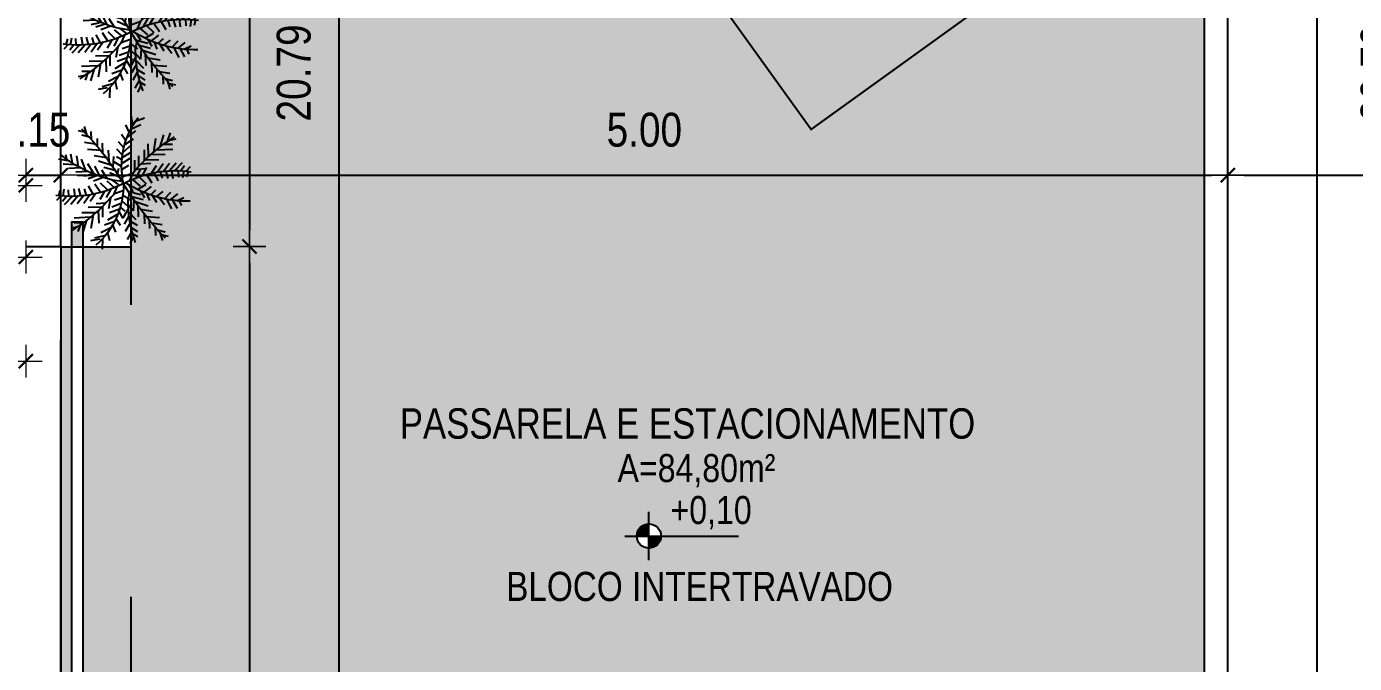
# Model space of a CAD drawing. Header units: millimetres. Extents: x 1170 to 1315, y 90 to 135.
# Drawn here: x 1289.63 to 1295.32, y 103.02 to 105.75 of the extents above; entities that cross this region are included whole.
import ezdxf
from ezdxf.enums import TextEntityAlignment as Align

# ---------------------------------------------------------------- set-up
doc = ezdxf.new("R2010")
doc.units = ezdxf.units.MM
doc.header["$LTSCALE"] = 20
doc.header["$MEASUREMENT"] = 0
doc.linetypes.add('HIDDEN2', pattern=[0.1875, 0.125, -0.0625])
doc.layers.get('0').update_dxf_attribs({"linetype": 'CONTINUOUS'})
doc.layers.get('DEFPOINTS').update_dxf_attribs({"linetype": 'CONTINUOUS'})
for name, color, linetype in [('COTA', 7, 'CONTINUOUS'), ('E-txt-g', 3, 'CONTINUOUS'), ('Indic_Corte_Vista', 2, 'CONTINUOUS'), ('J-Paredes', 7, 'CONTINUOUS'), ('LAYER1', 7, 'CONTINUOUS'), ('LAYER7', 4, 'CONTINUOUS'), ('VE', 118, 'CONTINUOUS'), ('VEGET', 76, 'CONTINUOUS')]:
    doc.layers.add(name, color=color, linetype=linetype)
for name, color, linetype, lineweight in [('E-Pen-C', 4, 'CONTINUOUS', 15), ('E-Pen-G', 3, 'CONTINUOUS', 30), ('E-Txt-W', 7, 'CONTINUOUS', 20)]:
    doc.layers.add(name, color=color, linetype=linetype, lineweight=lineweight)
doc.styles.add('F2', font='ARIALN.TTF')
doc.styles.add('REG60', font='romans.shx', dxfattribs={"width": 0.8, "height": 0.15})
doc.styles.add('REG80', font='romans.shx', dxfattribs={"width": 0.8, "height": 0.2})
doc.dimstyles.new('DIMENSION-1', dxfattribs={"dimtxt": 0.145, "dimasz": 0.07, "dimexe": 1, "dimexo": 0, "dimgap": 0.12, "dimtad": 1, "dimzin": 7, "dimdsep": 46, "dimtxsty": 'F2', "dimblk1": 'TRACO', "dimblk2": 'TRACO', "dimsah": 1, "dimcen": 1, "dimse1": 1, "dimse2": 1, "dimclrd": 4, "dimclre": 256, "dimclrt": 4, "dimadec": 8, "dimazin": 0, "dimtfac": 1, "dimtix": 1, "dimtmove": 2, "dimatfit": 3, "dimldrblk": 'TRACO', "dimfxl": 1, "dimtolj": 1, "dimtzin": 0, "dimarcsym": 0})

# ---------------------------------------------------------------- blocks, each defined once
blk = doc.blocks.new('TRACO')
at = {"layer": 'E-Pen-C'}
for p, q in [((0, 1), (0, -1)), ((-1, 0), (1, 0))]:
    blk.add_line(p, q, dxfattribs=at)
at = {"layer": 'E-Pen-G'}
blk.add_line((-0.424, -0.424), (0.424, 0.424), dxfattribs=at)
blk = doc.blocks.new('*D350')
at = {"layer": 'COTA', "color": 4, "linetype": 'Continuous', "lineweight": -2}
for p, q in [((1289.5616, 105.1139), (1289.4916, 105.1139)), ((1289.6316, 105.1139), (1289.7816, 105.1139)), ((1289.8516, 105.1139), (1289.9216, 105.1139))]:
    blk.add_line(p, q, dxfattribs=at)
at = {"layer": 'DEFPOINTS', "color": 0, "linetype": 'Continuous'}
for p in [(1289.6316, 105.1139), (1289.7816, 105.1139), (1289.7816, 105.1139)]:
    blk.add_point(p, dxfattribs=at)
at = {"layer": 'COTA', "color": 4, "linetype": 'Continuous', "lineweight": -2, "xscale": 0.07, "yscale": 0.07, "zscale": 0.07}
blk.add_blockref('TRACO', (1289.6316, 105.1139), dxfattribs=at)
at = {"layer": 'COTA', "color": 4, "linetype": 'Continuous', "lineweight": -2, "xscale": 0.07, "yscale": 0.07, "zscale": 0.07, "rotation": 180}
blk.add_blockref('TRACO', (1289.7816, 105.1139), dxfattribs=at)
at = {"layer": 'COTA', "color": 4, "linetype": 'Continuous', "insert": (1289.7066, 105.308), "char_height": 0.145, "attachment_point": 5, "style": 'F2'}
blk.add_mtext('\\A1;.15', dxfattribs=at)
blk = doc.blocks.new('*D351')
at = {"layer": 'COTA', "color": 4, "linetype": 'Continuous', "lineweight": -2}
blk.add_line((1289.8516, 105.1139), (1294.7116, 105.1139), dxfattribs=at)
at = {"layer": 'DEFPOINTS', "color": 0, "linetype": 'Continuous'}
for p in [(1289.7816, 105.1139), (1294.7816, 105.1139), (1294.7816, 104.9802)]:
    blk.add_point(p, dxfattribs=at)
at = {"layer": 'COTA', "color": 4, "linetype": 'Continuous', "lineweight": -2, "xscale": 0.07, "yscale": 0.07, "zscale": 0.07, "rotation": 180}
blk.add_blockref('TRACO', (1289.7816, 105.1139), dxfattribs=at)
at = {"layer": 'COTA', "color": 4, "linetype": 'Continuous', "lineweight": -2, "xscale": 0.07, "yscale": 0.07, "zscale": 0.07}
blk.add_blockref('TRACO', (1294.7816, 105.1139), dxfattribs=at)
at = {"layer": 'COTA', "color": 4, "linetype": 'Continuous', "insert": (1292.2816, 105.308), "char_height": 0.145, "attachment_point": 5, "style": 'F2'}
blk.add_mtext('\\A1;5.00', dxfattribs=at)
blk = doc.blocks.new('*D352')
at = {"layer": 'COTA', "color": 4, "linetype": 'Continuous', "lineweight": -2}
blk.add_line((1294.8516, 105.1139), (1297.2116, 105.1139), dxfattribs=at)
at = {"layer": 'DEFPOINTS', "color": 0, "linetype": 'Continuous'}
for p in [(1297.2816, 105.1139), (1294.7816, 104.9802), (1297.2816, 104.9156)]:
    blk.add_point(p, dxfattribs=at)
at = {"layer": 'COTA', "color": 4, "linetype": 'Continuous', "lineweight": -2, "xscale": 0.07, "yscale": 0.07, "zscale": 0.07, "rotation": 180}
blk.add_blockref('TRACO', (1294.7816, 105.1139), dxfattribs=at)
at = {"layer": 'COTA', "color": 4, "linetype": 'Continuous', "lineweight": -2, "xscale": 0.07, "yscale": 0.07, "zscale": 0.07}
blk.add_blockref('TRACO', (1297.2816, 105.1139), dxfattribs=at)
at = {"layer": 'COTA', "color": 4, "linetype": 'Continuous', "insert": (1296.0316, 105.308), "char_height": 0.145, "attachment_point": 5, "style": 'F2'}
blk.add_mtext('\\A1;2.50', dxfattribs=at)
blk = doc.blocks.new('*D366')
at = {"layer": 'COTA', "color": 4, "linetype": 'Continuous', "lineweight": -2}
blk.add_line((1290.5901, 108.2954), (1290.5901, 104.8784), dxfattribs=at)
at = {"layer": 'DEFPOINTS', "color": 0, "linetype": 'Continuous'}
for p in [(1289.7816, 108.3654), (1289.7816, 104.8084), (1290.5901, 104.8084)]:
    blk.add_point(p, dxfattribs=at)
at = {"layer": 'COTA', "color": 4, "linetype": 'Continuous', "lineweight": -2, "xscale": 0.07, "yscale": 0.07, "zscale": 0.07}
for p, rotation in [((1290.5901, 108.3654), 90), ((1290.5901, 104.8084), 270)]:
    blk.add_blockref('TRACO', p, dxfattribs=dict(at, rotation=rotation))
at = {"layer": 'COTA', "color": 4, "linetype": 'Continuous', "insert": (1290.3961, 106.5869), "char_height": 0.145, "attachment_point": 5, "rotation": 90, "style": 'F2'}
blk.add_mtext('\\A1;3.56', dxfattribs=at)
blk = doc.blocks.new('*D367')
at = {"layer": 'COTA', "color": 4, "linetype": 'Continuous', "lineweight": -2}
blk.add_line((1290.5901, 104.7384), (1290.5901, 98.8784), dxfattribs=at)
at = {"layer": 'DEFPOINTS', "color": 0, "linetype": 'Continuous'}
for p in [(1289.7816, 104.8084), (1289.7816, 98.8084), (1290.5901, 98.8084)]:
    blk.add_point(p, dxfattribs=at)
at = {"layer": 'COTA', "color": 4, "linetype": 'Continuous', "lineweight": -2, "xscale": 0.07, "yscale": 0.07, "zscale": 0.07}
for p, rotation in [((1290.5901, 104.8084), 90), ((1290.5901, 98.8084), 270)]:
    blk.add_blockref('TRACO', p, dxfattribs=dict(at, rotation=rotation))
at = {"layer": 'COTA', "color": 4, "linetype": 'Continuous', "insert": (1290.3961, 101.8084), "char_height": 0.145, "attachment_point": 5, "rotation": 90, "style": 'F2'}
blk.add_mtext('\\A1;6.00', dxfattribs=at)
blk = doc.blocks.new('*D370')
at = {"layer": 'COTA', "color": 4, "linetype": 'Continuous', "lineweight": -2}
blk.add_line((1295.1644, 99.2343), (1295.1644, 115.7254), dxfattribs=at)
at = {"layer": 'DEFPOINTS', "color": 0, "linetype": 'Continuous'}
for p in [(1294.7816, 115.7954), (1295.1644, 115.7954), (1294.7816, 99.1643)]:
    blk.add_point(p, dxfattribs=at)
at = {"layer": 'COTA', "color": 4, "linetype": 'Continuous', "lineweight": -2, "xscale": 0.07, "yscale": 0.07, "zscale": 0.07}
for p, rotation in [((1295.1644, 115.7954), 90), ((1295.1644, 99.1643), 270)]:
    blk.add_blockref('TRACO', p, dxfattribs=dict(at, rotation=rotation))
at = {"layer": 'COTA', "color": 4, "linetype": 'Continuous', "insert": (1294.9704, 107.4798), "char_height": 0.145, "attachment_point": 5, "rotation": 90, "style": 'F2'}
blk.add_mtext('\\A1;16.64', dxfattribs=at)
blk = doc.blocks.new('*D372')
at = {"layer": 'COTA', "color": 4, "linetype": 'Continuous', "lineweight": -2}
blk.add_line((1295.6183, 115.8754), (1295.6183, 95.2284), dxfattribs=at)
at = {"layer": 'DEFPOINTS', "color": 0, "linetype": 'Continuous'}
for p in [(1294.7816, 115.9454), (1294.7816, 95.1584), (1295.6183, 95.1584)]:
    blk.add_point(p, dxfattribs=at)
at = {"layer": 'COTA', "color": 4, "linetype": 'Continuous', "lineweight": -2, "xscale": 0.07, "yscale": 0.07, "zscale": 0.07}
for p, rotation in [((1295.6183, 115.9454), 90), ((1295.6183, 95.1584), 270)]:
    blk.add_blockref('TRACO', p, dxfattribs=dict(at, rotation=rotation))
at = {"layer": 'COTA', "color": 4, "linetype": 'Continuous', "insert": (1295.4243, 105.5519), "char_height": 0.145, "attachment_point": 5, "rotation": 90, "style": 'F2'}
blk.add_mtext('\\A1;20.79', dxfattribs=at)
blk = doc.blocks.new('TXT-AMB75')
at = {"layer": 'E-txt-g', "style": 'REG80', "width": 0.8, "flags": 8}
blk.add_attdef('TXT', text='', height=0.2, dxfattribs=at).set_placement((0.0055, 0.2964), align=Align.CENTER)
at = {"layer": 'E-Txt-W', "style": 'REG60', "width": 0.8, "flags": 8}
blk.add_attdef('TXT', text='', height=0.15, dxfattribs=at).set_placement((0.0055, 0.0271), align=Align.CENTER)
blk = doc.blocks.new('NV')
at = {"color": 4, "linetype": 'ByBlock', "ltscale": 0.5}
for p, q in [((-1.4387, -0.1652), (-1.4387, 0.1802)), ((-1.6115, 0.0075), (-0.799, 0.0075))]:
    blk.add_line(p, q, dxfattribs=at)
at = {"color": 4, "ltscale": 2.5}
blk.add_circle((-1.4387, 0.0075), 0.0864, dxfattribs=at)
at = {"color": 4}
for points in [[(-1.4387, 0.0075), (-1.4998, 0.0686), (-1.5251, 0.0075), (-1.5185, 0.0406)], [(-1.4387, 0.0075), (-1.4387, 0.0939), (-1.4998, 0.0686), (-1.4718, 0.0873)], [(-1.4387, 0.0075), (-1.3524, 0.0075), (-1.3777, -0.0536), (-1.359, -0.0255)], [(-1.4387, 0.0075), (-1.3777, -0.0536), (-1.4387, -0.0789), (-1.4057, -0.0723)]]:
    blk.add_solid(points, dxfattribs=at)
at = {"layer": 'E-Txt-W', "color": 4, "ltscale": 2.5, "style": 'F2'}
blk.add_attdef('COTAPISO', (-1.3058, 0.0735), '', height=0.15, dxfattribs=at)
blk = doc.blocks.new('*D403')
at = {"layer": 'COTA', "color": 4, "linetype": 'Continuous', "lineweight": -2}
blk.add_line((1290.974, 95.2284), (1290.974, 115.8754), dxfattribs=at)
at = {"layer": 'DEFPOINTS', "color": 0, "linetype": 'Continuous'}
for p in [(1289.9959, 115.9454), (1290.974, 115.9454), (1289.7816, 95.1584)]:
    blk.add_point(p, dxfattribs=at)
at = {"layer": 'COTA', "color": 4, "linetype": 'Continuous', "lineweight": -2, "xscale": 0.07, "yscale": 0.07, "zscale": 0.07}
for p, rotation in [((1290.974, 115.9454), 90), ((1290.974, 95.1584), 270)]:
    blk.add_blockref('TRACO', p, dxfattribs=dict(at, rotation=rotation))
at = {"layer": 'COTA', "color": 4, "linetype": 'Continuous', "insert": (1290.78, 105.5519), "char_height": 0.145, "attachment_point": 5, "rotation": 90, "style": 'F2'}
blk.add_mtext('\\A1;20.79', dxfattribs=at)
blk = doc.blocks.new('FLOR2')
at = {"layer": 'VE', "color": 8}
for p, q in [((-80.3, 253.3), (-101.6, 282.1)), ((-82.6, 266.8), (-71.8, 290.5)), ((53.2, 243.8), (73.7, 286)), ((-74.7, 224.4), (-101.7, 246.3)), ((-77.5, 238.1), (-64.7, 269)), ((-69.4, 199.7), (-47.7, 241.3)), ((49.4, 200.4), (16.6, 234.2)), ((52.3, 229.2), (26.3, 258.5)), ((53.7, 258.4), (40.8, 273)), ((48.1, 190.9), (79.6, 229.4)), ((51.1, 215.2), (79.6, 258.5)), ((-66.3, 186.3), (-93.5, 208.1)), ((-57.8, 153.1), (-91, 179.1)), ((-61.3, 166.2), (-30.7, 213.6)), ((-50.9, 128.4), (-27.3, 174.9)), ((43.9, 166.6), (16.6, 210)), ((34.9, 127.8), (16.6, 176)), ((42.1, 157.4), (74.8, 195.4)), ((174.2, 158.1), (152.7, 176.1)), ((187.8, 178.2), (161.1, 191.4)), ((197.1, 193.1), (174.8, 202.3)), ((193, 186.4), (218.9, 189.4)), ((-248.3, 123.4), (-282.9, 101.8)), ((-228.8, 121.8), (-258.8, 154)), ((-209.5, 119.1), (-251.1, 97.5)), ((-195.2, 116.4), (-211.3, 146.7)), ((-157.4, 106.1), (-168.5, 136.9)), ((-128.8, 95.1), (-135.3, 128.2)), ((-101.1, 81.5), (-107.5, 115.3)), ((-45.4, 110.2), (-82.7, 140.9)), ((-39.3, 91.1), (-19.9, 146.4)), ((-30.9, 66.6), (-12.1, 113)), ((17.2, 73.9), (2, 112.9)), ((27.5, 102.9), (6.9, 146.9)), ((23.1, 89.8), (60.2, 112.9)), ((30.7, 113.1), (65.1, 137.2)), ((105, 81.1), (89.8, 117)), ((125.4, 100.5), (108.7, 123.5)), ((141.8, 117.9), (121.5, 144.1)), ((157.5, 136.3), (134.7, 159.9)), ((150.9, 128.4), (195.6, 131.1)), ((166, 147.1), (213.3, 152.2)), ((179.9, 166.3), (207.2, 166.2)), ((-171.1, 110.4), (-216.8, 98.5)), ((-143, 100.9), (-184.2, 85)), ((-110.7, 86.6), (-160.6, 77.4)), ((-91.7, 76.1), (-133.4, 59.7)), ((-71.4, 63.1), (-110.4, 47.3)), ((-84.2, 71.5), (-80.2, 97.5)), ((-36.3, 82.2), (-75, 107.5)), ((-61, 55.7), (-56.7, 89.9)), ((-25, 50.2), (-47.6, 61.3)), ((-18.6, 33.4), (-9.2, 79.1)), ((28.8, 25.6), (25.9, 67.6)), ((54.7, 41.9), (48.8, 84.2)), ((81.1, 61.1), (66.9, 100.4)), ((97.7, 74.8), (137.5, 72.5)), ((115.6, 91), (160.4, 89.1)), ((127.7, 19.7), (162.5, 64.9)), ((134.9, 110.4), (178, 110.1)), ((161.6, 26), (195.9, 72.7)), ((189.8, 32.5), (233.7, 85.8)), ((228.3, 43.3), (249.4, 72.6)), ((256.3, 52.6), (276.4, 71.1)), ((-190.4, -16.5), (-241.7, 10.1)), ((-162.2, -10.6), (-203.9, 23.1)), ((-138.3, -6.5), (-174.5, 20.9)), ((-104.1, -2.9), (-140.4, 24.4)), ((-79, 0.2), (-115.2, 27.6)), ((-50.4, 47.4), (-82.6, 34.3)), ((-34.8, -7.8), (-70.5, 0.7)), ((-27.9, 27.5), (-69, 0.4)), ((-11.4, 15.4), (7.9, 51.4)), ((7.7, 13.9), (7.9, 51.4)), ((17.8, -11.5), (53.6, 12.1)), ((19.5, 20.2), (55.1, 11.7)), ((43.6, 34.6), (82.9, 28.8)), ((67, 50.6), (105.8, 45.4)), ((74.5, 13.1), (115.2, -7.4)), ((103.6, 16.2), (129.9, 47.5)), ((122.9, 19), (159.1, -8.4)), ((146.8, 23), (188.6, -10.7)), ((175.1, 28.9), (226.4, 2.4)), ((209.1, 37.6), (258.9, 19.8)), ((234.1, 50.4), (269.5, 38.8)), ((-260.6, -36.3), (-297.5, -24.2)), ((-271.7, -40.1), (-291.8, -58.6)), ((-224.4, -25.1), (-274.3, -7.4)), ((-243.7, -30.8), (-264.8, -60.1)), ((-205.1, -20), (-249, -73.3)), ((-176.9, -13.5), (-211.2, -60.3)), ((-143.1, -7.2), (-177.8, -52.5)), ((-119, -3.8), (-145.3, -35)), ((-82.4, -38.1), (-121.1, -32.9)), ((-90.2, -2.9), (-116.5, -34.1)), ((-59, -22.2), (-98.2, -16.3)), ((-96.4, -48.6), (-82.2, -87.9)), ((-70, -29.4), (-64.1, -71.7)), ((-43.8, -14.7), (-40.9, -56.7)), ((-17.4, -15.4), (-5.3, -45.9)), ((5.3, -32.4), (-13.4, -78.7)), ((15.6, -54.2), (-3.2, -100.5)), ((9.6, -37.7), (32.3, -48.8)), ((32.9, -20.5), (32.1, -58.5)), ((42.4, -25.6), (71.3, -6.3)), ((54.4, -31.5), (57.1, -66)), ((66.1, -36.8), (101.2, -13.5)), ((80.3, -42.5), (81.7, -68.7)), ((88.6, -45.5), (126.2, -21)), ((98.9, -48.8), (111.9, -80.7)), ((109.3, -51.9), (156.4, -33)), ((143.9, -59.5), (181, -35.7)), ((173.3, -63.2), (215.7, -42.4)), ((212.6, -64.1), (249.1, -34.6)), ((240.1, -54.5), (268.6, -27.6)), ((-150.3, -97.9), (-193.3, -97.6)), ((-131, -78.5), (-175.7, -76.6)), ((-157.1, -105.4), (-136.8, -131.7)), ((-113, -62.3), (-152.8, -60)), ((-140.7, -88), (-124, -111.1)), ((-120.3, -68.7), (-105.1, -104.5)), ((-28.9, -84.6), (-68.3, -95.7)), ((-23.5, -56.8), (-61.5, -71.9)), ((-31.5, -100), (-16.7, -124.3)), ((-25.5, -69.9), (-13.5, -100.4)), ((23.9, -78.7), (4.6, -133.9)), ((21, -69.7), (59.6, -95)), ((30, -97.7), (67.4, -128.4)), ((50.8, -62.6), (58.9, -94.5)), ((64.2, -73.5), (111.4, -79.4)), ((74.6, -82.5), (81.9, -127.1)), ((87.1, -94.1), (128.1, -98.7)), ((101.9, -109), (98.1, -145.2)), ((128.7, -56.7), (141.8, -87.8)), ((159, -61.7), (176, -89.7)), ((198, -64.3), (219.9, -90.7)), ((232.1, -62.8), (267.9, -88.5)), ((-181.4, -134.6), (-228.6, -139.7)), ((-195.2, -153.8), (-222.5, -153.8)), ((-166.3, -115.9), (-211, -118.7)), ((-203.2, -165.8), (-176.5, -178.9)), ((-189.5, -145.7), (-168.1, -163.6)), ((-172.9, -123.8), (-150, -147.4)), ((-45.5, -137.8), (-81, -147.5)), ((-37.2, -114.1), (-68.5, -119.5)), ((-50.1, -149.5), (-40.8, -185.5)), ((-39.9, -122.1), (-27.9, -152.6)), ((35.5, -115.9), (12, -162.5)), ((45.9, -153.7), (15.3, -201.1)), ((42.5, -140.6), (75.6, -166.6)), ((108.6, -116.2), (149.5, -121.2)), ((120.9, -130.2), (119.1, -162.8)), ((131.2, -142.8), (171.4, -148.5)), ((137.7, -151.4), (134.9, -176.1)), ((145.5, -162.1), (177.9, -167.4)), ((-208.4, -174), (-234.3, -177)), ((-212.4, -180.7), (-190.1, -189.9)), ((-84.5, -217), (-113.5, -232.1)), ((-71.3, -194.2), (-110.7, -203.1)), ((-59.4, -170.6), (-98.3, -175.1)), ((-75.6, -202), (-60.4, -237.2)), ((-63.4, -178.9), (-44, -219.3)), ((54.1, -187.2), (32.4, -228.8)), ((50.9, -173.8), (78.2, -195.6)), ((59.4, -211.9), (86.4, -233.9)), ((-90.3, -226.2), (-80.6, -245)), ((62.1, -225.6), (49.4, -256.6)), ((67.3, -254.3), (56.5, -278)), ((64.9, -240.8), (86.2, -269.6))]:
    blk.add_line(p, q, dxfattribs=at)
for centre, radius, start, end in [((1087.9, 462.4), 1186.7, 188.516, 202.6061), ((-486.5, 269.5), 540.3, 336.1944, 2.2987), ((-211.8, 435.3), 475.2, 295.4351, 330.987), ((-266.2, -219.1), 342.9, 41.079, 90.2435), ((-111.8, 349.6), 262, 304.4561, 313.2891), ((11.4, 742.8), 732.4, 273.4205, 291.3892), ((-26.8, -730.3), 732.4, 93.4205, 111.3892), ((196.4, -422.9), 475.2, 115.4351, 150.987), ((-481.7, 27.7), 466.5, 321.3423, 356.988), ((200.6, 278.7), 342.9, 232.5988, 281.7634), ((-1103.2, -449.9), 1186.7, 8.516, 22.6061), ((-241, -435.3), 473.3, 32.1218, 54.7349)]:
    blk.add_arc(centre, radius, start, end, dxfattribs=at)
blk = doc.blocks.new('*D698')
at = {"layer": 'COTA', "color": 4, "linetype": 'Continuous', "lineweight": -2}
blk.add_line((1280.0024, 105.0706), (1289.5616, 105.0706), dxfattribs=at)
at = {"layer": 'DEFPOINTS', "color": 0, "linetype": 'Continuous'}
for p in [(1279.9324, 106.5954), (1289.6316, 105.4454), (1289.6316, 105.0706)]:
    blk.add_point(p, dxfattribs=at)
at = {"layer": 'COTA', "color": 4, "linetype": 'Continuous', "lineweight": -2, "xscale": 0.07, "yscale": 0.07, "zscale": 0.07, "rotation": 180}
blk.add_blockref('TRACO', (1279.9324, 105.0706), dxfattribs=at)
at = {"layer": 'COTA', "color": 4, "linetype": 'Continuous', "lineweight": -2, "xscale": 0.07, "yscale": 0.07, "zscale": 0.07}
blk.add_blockref('TRACO', (1289.6316, 105.0706), dxfattribs=at)
at = {"layer": 'COTA', "color": 4, "linetype": 'Continuous', "insert": (1284.782, 105.2646), "char_height": 0.145, "attachment_point": 5, "style": 'F2'}
blk.add_mtext('\\A1;9.70', dxfattribs=at)
blk = doc.blocks.new('*D699')
at = {"layer": 'COTA', "color": 4, "linetype": 'Continuous', "lineweight": -2}
blk.add_line((1279.8524, 104.7638), (1289.5616, 104.7638), dxfattribs=at)
at = {"layer": 'DEFPOINTS', "color": 0, "linetype": 'Continuous'}
for p in [(1279.7824, 106.4454), (1289.6316, 106.1043), (1289.6316, 104.7638)]:
    blk.add_point(p, dxfattribs=at)
at = {"layer": 'COTA', "color": 4, "linetype": 'Continuous', "lineweight": -2, "xscale": 0.07, "yscale": 0.07, "zscale": 0.07, "rotation": 180}
blk.add_blockref('TRACO', (1279.7824, 104.7638), dxfattribs=at)
at = {"layer": 'COTA', "color": 4, "linetype": 'Continuous', "lineweight": -2, "xscale": 0.07, "yscale": 0.07, "zscale": 0.07}
blk.add_blockref('TRACO', (1289.6316, 104.7638), dxfattribs=at)
at = {"layer": 'COTA', "color": 4, "linetype": 'Continuous', "insert": (1284.707, 104.9578), "char_height": 0.145, "attachment_point": 5, "style": 'F2'}
blk.add_mtext('\\A1;9.85', dxfattribs=at)
blk = doc.blocks.new('*D722')
at = {"layer": 'COTA', "color": 4, "linetype": 'Continuous', "lineweight": -2}
blk.add_line((1267.1029, 104.3176), (1289.5616, 104.3176), dxfattribs=at)
at = {"layer": 'DEFPOINTS', "color": 0, "linetype": 'Continuous'}
for p in [(1289.6316, 104.9045), (1267.0329, 104.5158), (1289.6316, 104.3176)]:
    blk.add_point(p, dxfattribs=at)
at = {"layer": 'COTA', "color": 4, "linetype": 'Continuous', "lineweight": -2, "xscale": 0.07, "yscale": 0.07, "zscale": 0.07, "rotation": 180}
blk.add_blockref('TRACO', (1267.0329, 104.3176), dxfattribs=at)
at = {"layer": 'COTA', "color": 4, "linetype": 'Continuous', "lineweight": -2, "xscale": 0.07, "yscale": 0.07, "zscale": 0.07}
blk.add_blockref('TRACO', (1289.6316, 104.3176), dxfattribs=at)
at = {"layer": 'COTA', "color": 4, "linetype": 'Continuous', "insert": (1278.6494, 104.561), "char_height": 0.145, "attachment_point": 5, "style": 'F2'}
blk.add_mtext('\\A1;22.60', dxfattribs=at)

msp = doc.modelspace()

# ---------------------------------------------------------------- hatches: boundary and pattern name
at = {"layer": 'J-Paredes'}
h = msp.add_hatch(dxfattribs=at)
h.set_pattern_fill('AR-HBONE', color=250, scale=0.025, style=0)
h.paths.add_polyline_path([(1289.7816, 115.7954), (1289.7816, 108.3654), (1290.0808, 108.3654), (1290.0808, 104.8054), (1289.7816, 104.8084), (1289.7816, 98.8084), (1294.6649, 98.8084), (1294.6733, 98.9138), (1294.6814, 99.1307), (1294.6814, 115.7954)])
h.paths.add_polyline_path([(1290.4549, 114.0814), (1290.5901, 114.2907), (1290.744, 114.4307), (1291.1372, 114.7657), (1291.4978, 114.9639), (1291.7889, 115.0106), (1291.9817, 114.9349), (1292.6608, 113.9897), (1292.7591, 113.9358), (1292.9059, 113.9136), (1292.9161, 113.8258), (1292.8279, 113.7691), (1293.6673, 112.5204), (1294.11, 112.0337), (1294.2315, 111.649), (1294.3278, 111.4664), (1294.0937, 111.2685), (1293.8533, 110.9924), (1293.4172, 110.7702), (1293.1216, 110.5925), (1292.8603, 110.6179), (1292.313, 111.109), (1291.8072, 111.9759), (1290.8973, 113.145), (1290.4941, 113.8823), (1290.4604, 114.0544)], flags=16)
h.paths.add_polyline_path([(1290.4549, 109.3451), (1290.5901, 109.5544), (1290.744, 109.6945), (1291.1372, 110.0294), (1291.4978, 110.2276), (1291.7889, 110.2743), (1291.9817, 110.1986), (1292.6608, 109.2534), (1292.7591, 109.1995), (1292.9059, 109.1773), (1292.9161, 109.0895), (1292.8279, 109.0329), (1293.6673, 107.7841), (1294.11, 107.2975), (1294.2315, 106.9127), (1294.3278, 106.7302), (1294.0937, 106.5323), (1293.8533, 106.2561), (1293.4172, 106.0339), (1293.1216, 105.8562), (1292.8603, 105.8816), (1292.313, 106.3727), (1291.8072, 107.2396), (1290.8973, 108.4087), (1290.4941, 109.146), (1290.4604, 109.3181)], flags=16)
h.paths.add_polyline_path([(1292.3009, 103.5691), (1292.3009, 103.6209), (1292.2811, 103.617), (1292.2643, 103.6058)], flags=24)
h.paths.add_polyline_path([(1292.3009, 103.5691), (1292.2643, 103.6058), (1292.2531, 103.589), (1292.2491, 103.5691)], flags=24)
h.paths.add_polyline_path([(1292.3009, 103.5691), (1292.3528, 103.5691), (1292.3488, 103.5493), (1292.3376, 103.5325)], flags=24)
h.paths.add_polyline_path([(1292.3009, 103.5691), (1292.3376, 103.5325), (1292.3208, 103.5213), (1292.3009, 103.5173)], flags=24)
edge = h.paths.add_edge_path(flags=16)
edge.add_line((1292.3009, 103.4655), (1292.3009, 103.6728))
edge = h.paths.add_edge_path(flags=16)
edge.add_arc((1292.3009, 103.5691), 0.0518, 0, 360)
edge = h.paths.add_edge_path(flags=16)
edge.add_line((1292.1973, 103.5691), (1292.6848, 103.5691))
h.paths.add_polyline_path([(1292.3577, 103.5606), (1292.7777, 103.5606), (1292.7777, 103.7769), (1292.3577, 103.7769)], flags=24)
h.paths.add_polyline_path([(1291.2, 103.9501), (1293.7332, 103.9501), (1293.7332, 104.1519), (1291.2, 104.1519)], flags=24)
h.paths.add_polyline_path([(1292.1307, 103.7403), (1292.8793, 103.7403), (1292.8793, 103.9567), (1292.1307, 103.9567)], flags=24)
h.paths.add_polyline_path([(1289.8277, 98.9123), (1289.8777, 98.9123), (1289.8777, 104.9123), (1289.8277, 104.9123)], flags=16)
h.paths.add_polyline_path([(1290.5462, 111.8826), (1290.5462, 112.2784), (1290.2444, 112.2784), (1290.2444, 111.8826)], flags=24)
h.paths.add_polyline_path([(1289.7763, 110.1945), (1290.0797, 110.1945), (1290.0797, 110.4964), (1289.7763, 110.4964)], flags=9)
h.paths.add_polyline_path([(1290.5462, 106.3896), (1290.5462, 106.7855), (1290.2444, 106.7855), (1290.2444, 106.3896)], flags=24)
h.paths.add_polyline_path([(1290.9301, 105.3092), (1290.9301, 105.7974), (1290.6283, 105.7974), (1290.6283, 105.3092)], flags=24)
h.paths.add_polyline_path([(1292.0844, 105.1578), (1292.4803, 105.1578), (1292.4803, 105.4597), (1292.0844, 105.4597)], flags=24)
h.paths.add_polyline_path([(1290.5462, 101.6117), (1290.5462, 102.0075), (1290.2444, 102.0075), (1290.2444, 101.6117)], flags=24)
h.paths.add_polyline_path([(1291.6572, 103.2565), (1293.3791, 103.2565), (1293.3791, 103.4499), (1291.6572, 103.4499)], flags=24)

# ---------------------------------------------------------------- linework, layer by layer
at = {"layer": 'Indic_Corte_Vista', "color": 8}
for p, q in [((1294.6816, 99.1643), (1294.6816, 115.7954)), ((1294.7816, 99.1643), (1294.7816, 115.7954)), ((1289.7816, 104.8084), (1289.7816, 98.8084))]:
    msp.add_line(p, q, dxfattribs=at)
at = {"layer": 'Indic_Corte_Vista', "color": 250}
msp.add_line((1289.7816, 104.8084), (1289.7816, 109.8084), dxfattribs=at)
at = {"layer": 'Indic_Corte_Vista', "color": 8, "linetype": 'HIDDEN2'}
msp.add_lwpolyline([(1289.7816, 110.8084), (1290.0816, 110.8084), (1290.0816, 98.1584), (1289.7816, 98.1584)], close=True, dxfattribs=at)
at = {"layer": 'Indic_Corte_Vista', "color": 8}
msp.add_lwpolyline([(1289.7816, 108.3654), (1290.0816, 108.3654), (1290.0816, 104.8054), (1289.7816, 104.8054)], close=True, dxfattribs=at)
at = {"layer": 'Indic_Corte_Vista', "color": 7}
msp.add_lwpolyline([(1289.8277, 98.9123), (1289.8777, 98.9123), (1289.8777, 104.9123), (1289.8277, 104.9123)], close=True, dxfattribs=at)
at = {"layer": 'J-Paredes', "color": 250, "const_width": 0.00833}
msp.add_lwpolyline([(1291.5678, 111.0591), (1289.7824, 109.7736), (1292.9962, 105.3102), (1294.7816, 106.5957)], close=True, dxfattribs=at)
at = {"layer": 'LAYER7', "color": 5, "linetype": 'Continuous'}
for p, q in [((1289.7816, 104.8084), (1289.7816, 110.8084)), ((1289.6316, 104.8084), (1289.7816, 104.8084))]:
    msp.add_line(p, q, dxfattribs=at)

# ---------------------------------------------------------------- block references
ref = msp.add_blockref('TXT-AMB75', (1292.501, 103.7804), dxfattribs=dict(xscale=0.7290000000000001, yscale=0.7290000000000001, zscale=0.7290000000000001))
ref.add_attrib('TXT', 'PASSARELA E ESTACIONAMENTO', dxfattribs={"layer": 'E-txt-g', "color": 2, "height": 0.13, "style": 'F2'}).set_placement((1292.4666, 103.986), align=Align.CENTER)
ref.add_attrib('TXT', 'A=84,80m²', dxfattribs={"layer": 'E-Txt-W', "height": 0.12, "style": 'F2'}).set_placement((1292.505, 103.8001), align=Align.CENTER)
ref = msp.add_blockref('NV', (1293.1642, 103.5646), dxfattribs=dict(xscale=0.6, yscale=0.6, zscale=0.6))
ref.add_attrib('COTAPISO', '+0,10', (1292.3937, 103.6204), dxfattribs={"layer": 'E-Txt-W', "color": 4, "ltscale": 2.5, "height": 0.12, "style": 'F2'})
at = {"layer": 'VEGET', "ltscale": 0.35, "extrusion": (0, 0, -1), "xscale": 0.001015840794525151, "yscale": 0.001015840794525151, "zscale": -0.001015840794525151, "rotation": 306.8674586725334}
for p in [(-1290.0819, 105.7167), (-1290.05, 105.0684)]:
    msp.add_blockref('FLOR2', p, dxfattribs=at)

# ---------------------------------------------------------------- texts
at = {"layer": 'LAYER1', "color": 4, "linetype": 'Continuous', "style": 'F2'}
msp.add_text('BLOCO INTERTRAVADO', height=0.124603, dxfattribs=at).set_placement((1291.6894, 103.4155, 1.8296), align=Align.TOP_LEFT)

# ---------------------------------------------------------------- dimensions: what is measured, and where the dimension line sits
at = {"layer": 'COTA', "color": 7, "linetype": 'Continuous'}
for base, p1, p2, override, picture, middle in [((1290.974, 115.9454), (1289.7816, 95.1584), (1289.9959, 115.9454), {"dimadec": 0, "dimfxl": 0.04}, '*D403', (1290.78, 105.5519)), ((1295.6183, 95.1584), (1294.7816, 115.9454), (1294.7816, 95.1584), {"dimadec": 0, "dimfxl": 0.06}, '*D372', (1295.4243, 105.5519)), ((1290.5901, 104.8084), (1289.7816, 108.3654), (1289.7816, 104.8084), {"dimadec": 0, "dimfxl": 0.06}, '*D366', (1290.3961, 106.5869)), ((1290.5901, 98.8084), (1289.7816, 104.8084), (1289.7816, 98.8084), {"dimadec": 0, "dimfxl": 0.06}, '*D367', (1290.3961, 101.8084))]:
    dim = msp.add_linear_dim(base=base, p1=p1, p2=p2, angle=90, dimstyle='DIMENSION-1', override=override, dxfattribs=at)
    dim.commit()
    dim.dimension.update_dxf_attribs({"geometry": picture, "text_midpoint": middle})
dim = msp.add_linear_dim(base=(1295.1644, 115.7954), p1=(1294.7816, 99.1643), p2=(1294.7816, 115.7954), angle=90, text='16.64', dimstyle='DIMENSION-1', override={"dimadec": 0, "dimfxl": 0.06}, dxfattribs=at)
dim.commit()
dim.dimension.update_dxf_attribs({"geometry": '*D370', "text_midpoint": (1294.9704, 107.4798)})
for base, p1, p2, override, picture, middle in [((1289.6316, 105.0706), (1279.9324, 106.5954), (1289.6316, 105.4454), {"dimadec": 0, "dimfxl": 0.15}, '*D698', (1284.782, 105.2646)), ((1289.6316, 104.7638), (1279.7824, 106.4454), (1289.6316, 106.1043), {"dimadec": 0, "dimfxl": 0.15}, '*D699', (1284.707, 104.9578)), ((1289.7816, 105.1139), (1289.6316, 105.1139), (1289.7816, 105.1139), {"dimadec": 0, "dimfxl": 0.06}, '*D350', (1289.7066, 105.308)), ((1294.7816, 105.1139), (1289.7816, 105.1139), (1294.7816, 104.9802), {"dimadec": 0, "dimfxl": 0.06}, '*D351', (1292.2816, 105.308)), ((1297.2816, 105.1139), (1294.7816, 104.9802), (1297.2816, 104.9156), {"dimadec": 0, "dimfxl": 0.06}, '*D352', (1296.0316, 105.308))]:
    dim = msp.add_linear_dim(base=base, p1=p1, p2=p2, dimstyle='DIMENSION-1', override=override, dxfattribs=at)
    dim.commit()
    dim.dimension.update_dxf_attribs({"geometry": picture, "text_midpoint": middle})
dim = msp.add_linear_dim(base=(1289.6316, 104.3176), p1=(1267.0329, 104.5158), p2=(1289.6316, 104.9045), dimstyle='DIMENSION-1', override={"dimadec": 0, "dimfxl": 0.15}, dxfattribs=at)
dim.commit()
dim.dimension.update_dxf_attribs({"geometry": '*D722', "text_midpoint": (1278.6494, 104.561), "dimtype": 160})

doc.saveas('drawing.dxf')
